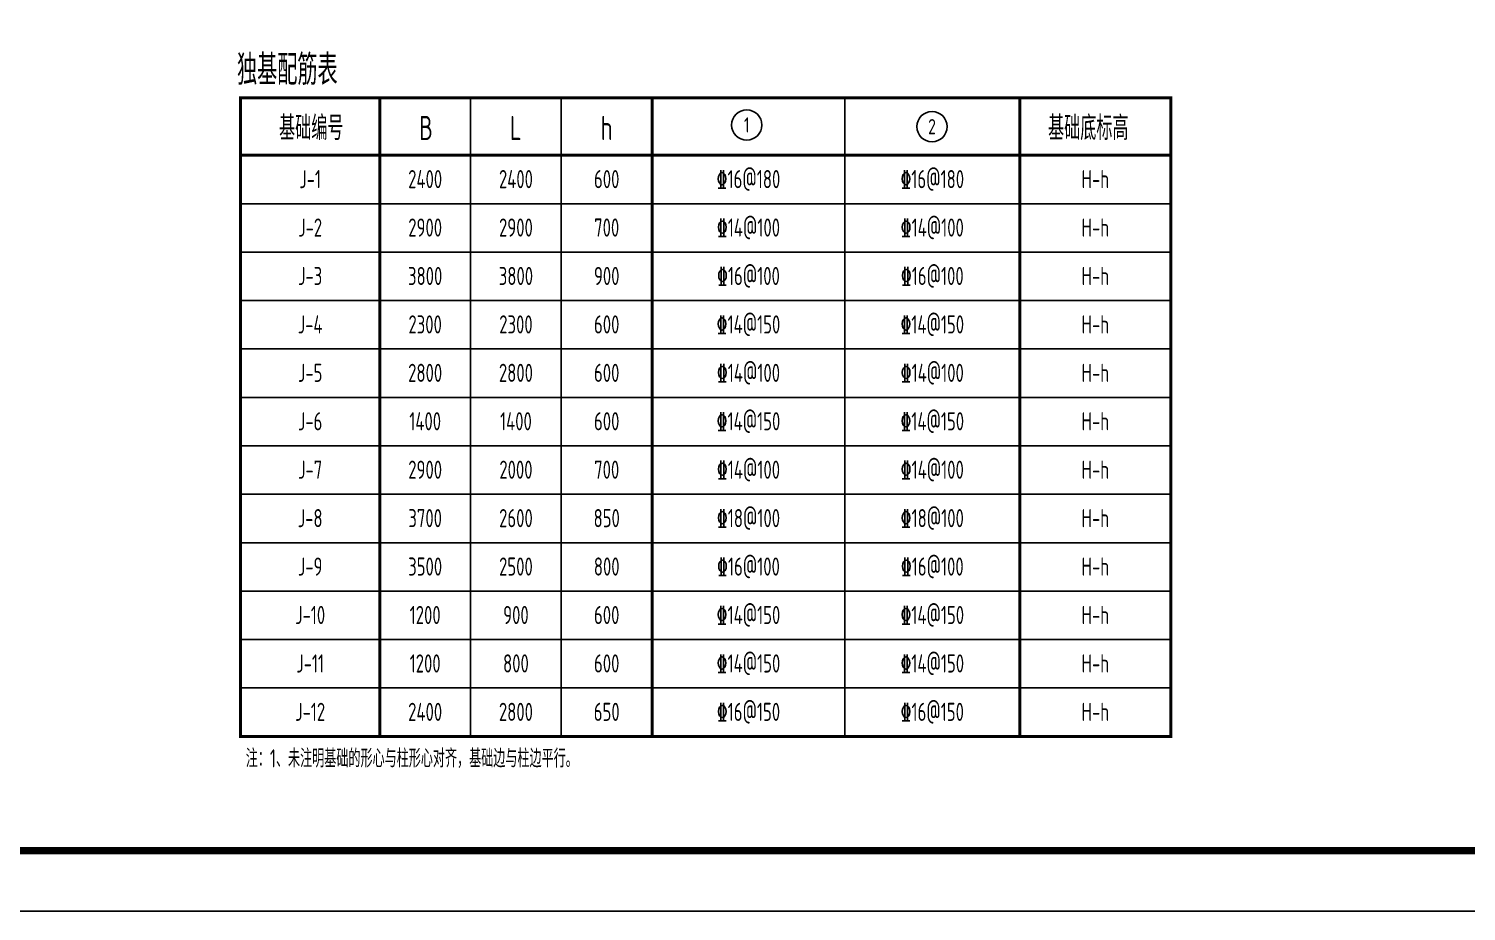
# Model space of a CAD drawing. Extents: x -441005 to 725361, y -182459 to 319313.
# Drawn here: x -154094 to -130338, y -133950 to -119373 of the extents above; entities that cross this region are included whole.
import ezdxf
from ezdxf.enums import TextEntityAlignment as Align

# ---------------------------------------------------------------- set-up
doc = ezdxf.new("R2010")
doc.units = 0
doc.header["$LTSCALE"] = 100
doc.layers.get('0').update_dxf_attribs({"linetype": 'CONTINUOUS'})
doc.layers.add('D大样&索引', color=7, linetype='CONTINUOUS')
doc.layers.add('图框', color=7, linetype='CONTINUOUS')
doc.styles.add('HZ', font='tssdeng.shx', dxfattribs={"width": 0.7, "height": 5, "bigfont": '1.shx'})

# ---------------------------------------------------------------- blocks, each defined once
blk = doc.blocks.new('A2+1_2')
at = {"layer": '图框'}
blk.add_lwpolyline([(0, 0), (89100, 0), (89100, 42000), (0, 42000)], close=True, dxfattribs=at)
at = {"layer": '图框', "const_width": 120}
blk.add_lwpolyline([(2500, 1000), (88100, 1000), (88100, 41000), (2500, 41000)], close=True, dxfattribs=at)

msp = doc.modelspace()

# ---------------------------------------------------------------- linework, layer by layer
at = {"layer": 'D大样&索引'}
for p, q in [((-146792.7, -120512.4), (-146792.7, -131062.4)), ((-145292.7, -120512.4), (-145292.7, -131062.4)), ((-140607.2, -120512.4), (-140607.2, -131062.4)), ((-137718.1, -120512.4), (-137718.1, -131062.4)), ((-150592.7, -122262.4), (-135218.1, -122262.4)), ((-150592.7, -123062.4), (-135218.1, -123062.4)), ((-150592.7, -123862.4), (-135218.1, -123862.4)), ((-150592.7, -124662.4), (-135218.1, -124662.4)), ((-150592.7, -125462.4), (-135218.1, -125462.4)), ((-150592.7, -126262.4), (-135218.1, -126262.4)), ((-150592.7, -127062.4), (-135218.1, -127062.4)), ((-150592.7, -127862.4), (-135218.1, -127862.4)), ((-150592.7, -128662.4), (-135218.1, -128662.4)), ((-150592.7, -129462.4), (-135218.1, -129462.4)), ((-150592.7, -130262.4), (-135218.1, -130262.4)), ((-150592.7, -131062.4), (-135218.1, -131062.4))]:
    msp.add_line(p, q, dxfattribs=at)
at = {"layer": 'D大样&索引', "const_width": 50}
for points in [[(-150592.7, -120512.4), (-150592.7, -131062.4), (-135218.1, -131062.4), (-135218.1, -120512.4), (-150592.7, -120512.4)], [(-148292.7, -120512.4), (-148292.7, -131062.4)], [(-143792.7, -120512.4), (-143792.7, -131062.4)], [(-137718.1, -120512.4), (-137718.1, -131062.4)], [(-150592.7, -121462.4), (-135218.1, -121462.4)]]:
    msp.add_lwpolyline(points, dxfattribs=at)
at = {"layer": 'D大样&索引'}
for points in [[(-141978, -120962.6, -1), (-142478, -120962.6, -1)], [(-138917, -120990, -1), (-139417, -120990, -1)]]:
    msp.add_lwpolyline(points, format="xyb", close=True, dxfattribs=at)
for centre in [(-142228, -120962.6), (-139167, -120990)]:
    msp.add_circle(centre, 250, dxfattribs=at)

# ---------------------------------------------------------------- block references
msp.add_blockref('A2+1_2', (-196000, -133950))

# ---------------------------------------------------------------- texts
at = {"layer": 'D大样&索引', "style": 'HZ', "width": 0.7}
for s, height, p in [('独基配筋表', 500, (-150652.1, -120300.2)), ('基础编号', 400, (-149956.6, -121212.4)), ('B', 400, (-147642.7, -121212.4)), ('L', 400, (-146142.7, -121212.4)), ('h', 400, (-144642.7, -121212.4)), ('基础底标高', 400, (-137249.2, -121212.4)), ('注：1、未注明基础的形心与柱形心对齐，基础边与柱边平行。', 300, (-150507.3, -131574.7))]:
    msp.add_text(s, height=height, dxfattribs=at).set_placement(p)
at = {"layer": 'D大样&索引', "style": 'HZ', "width": 0.8}
for s, p in [('1', (-142228, -120962.6)), ('2', (-139167, -120990))]:
    msp.add_text(s, height=250, dxfattribs=at).set_placement(p, align=Align.MIDDLE)
at = {"layer": 'D大样&索引', "style": 'HZ', "width": 0.7}
for s, p in [('J-1', (-149442.7, -122006.6)), ('2400', (-147542.7, -122006.6)), ('2400', (-146042.7, -122006.6)), ('600', (-144542.7, -122006.6)), ('%%13216@180', (-142200, -122006.6)), ('%%13216@180', (-139162.7, -122006.6)), ('H-h', (-136468.1, -122006.6)), ('J-2', (-149442.7, -122806.6)), ('2900', (-147542.7, -122806.6)), ('2900', (-146042.7, -122806.6)), ('700', (-144542.7, -122806.6)), ('%%13214@100', (-142200, -122806.6)), ('%%13214@100', (-139162.7, -122806.6)), ('H-h', (-136468.1, -122806.6)), ('%%13216@100', (-142200, -123606.6)), ('%%13216@100', (-139162.7, -123606.6)), ('J-3', (-149442.7, -123606.6)), ('3800', (-147542.7, -123606.6)), ('3800', (-146042.7, -123606.6)), ('900', (-144542.7, -123606.6)), ('H-h', (-136468.1, -123606.6)), ('J-4', (-149442.7, -124406.6)), ('2300', (-147542.7, -124406.6)), ('2300', (-146042.7, -124406.6)), ('600', (-144542.7, -124406.6)), ('%%13214@150', (-142200, -124406.6)), ('%%13214@150', (-139162.7, -124406.6)), ('H-h', (-136468.1, -124406.6)), ('J-5', (-149442.7, -125206.6)), ('2800', (-147542.7, -125206.6)), ('2800', (-146042.7, -125206.6)), ('600', (-144542.7, -125206.6)), ('%%13214@100', (-142200, -125206.6)), ('%%13214@100', (-139162.7, -125206.6)), ('H-h', (-136468.1, -125206.6)), ('%%13214@150', (-142200, -126006.6)), ('%%13214@150', (-139162.7, -126006.6)), ('J-6', (-149442.7, -126006.6)), ('1400', (-147542.7, -126006.6)), ('1400', (-146042.7, -126006.6)), ('600', (-144542.7, -126006.6)), ('H-h', (-136468.1, -126006.6)), ('J-7', (-149442.7, -126806.6)), ('2900', (-147542.7, -126806.6)), ('2000', (-146042.7, -126806.6)), ('700', (-144542.7, -126806.6)), ('%%13214@100', (-142200, -126806.6)), ('%%13214@100', (-139162.7, -126806.6)), ('H-h', (-136468.1, -126806.6)), ('J-8', (-149442.7, -127606.6)), ('3700', (-147542.7, -127606.6)), ('2600', (-146042.7, -127606.6)), ('850', (-144542.7, -127606.6)), ('%%13218@100', (-142200, -127606.6)), ('%%13218@100', (-139162.7, -127606.6)), ('H-h', (-136468.1, -127606.6)), ('J-9', (-149442.7, -128406.6)), ('3500', (-147542.7, -128406.6)), ('2500', (-146042.7, -128406.6)), ('800', (-144542.7, -128406.6)), ('%%13216@100', (-142200, -128406.6)), ('%%13216@100', (-139162.7, -128406.6)), ('H-h', (-136468.1, -128406.6)), ('J-10', (-149442.7, -129206.6)), ('1200', (-147542.7, -129206.6)), ('900', (-146042.7, -129206.6)), ('600', (-144542.7, -129206.6)), ('%%13214@150', (-142200, -129206.6)), ('%%13214@150', (-139162.7, -129206.6)), ('H-h', (-136468.1, -129206.6)), ('%%13214@150', (-142200, -130006.6)), ('%%13214@150', (-139162.7, -130006.6)), ('J-11', (-149442.7, -130006.6)), ('1200', (-147542.7, -130006.6)), ('800', (-146042.7, -130006.6)), ('600', (-144542.7, -130006.6)), ('H-h', (-136468.1, -130006.6)), ('J-12', (-149442.7, -130806.6)), ('2400', (-147542.7, -130806.6)), ('2800', (-146042.7, -130806.6)), ('650', (-144542.7, -130806.6)), ('%%13216@150', (-142200, -130806.6)), ('%%13216@150', (-139162.7, -130806.6)), ('H-h', (-136468.1, -130806.6))]:
    msp.add_text(s, height=300, dxfattribs=at).set_placement(p, align=Align.CENTER)

doc.saveas('drawing.dxf')
